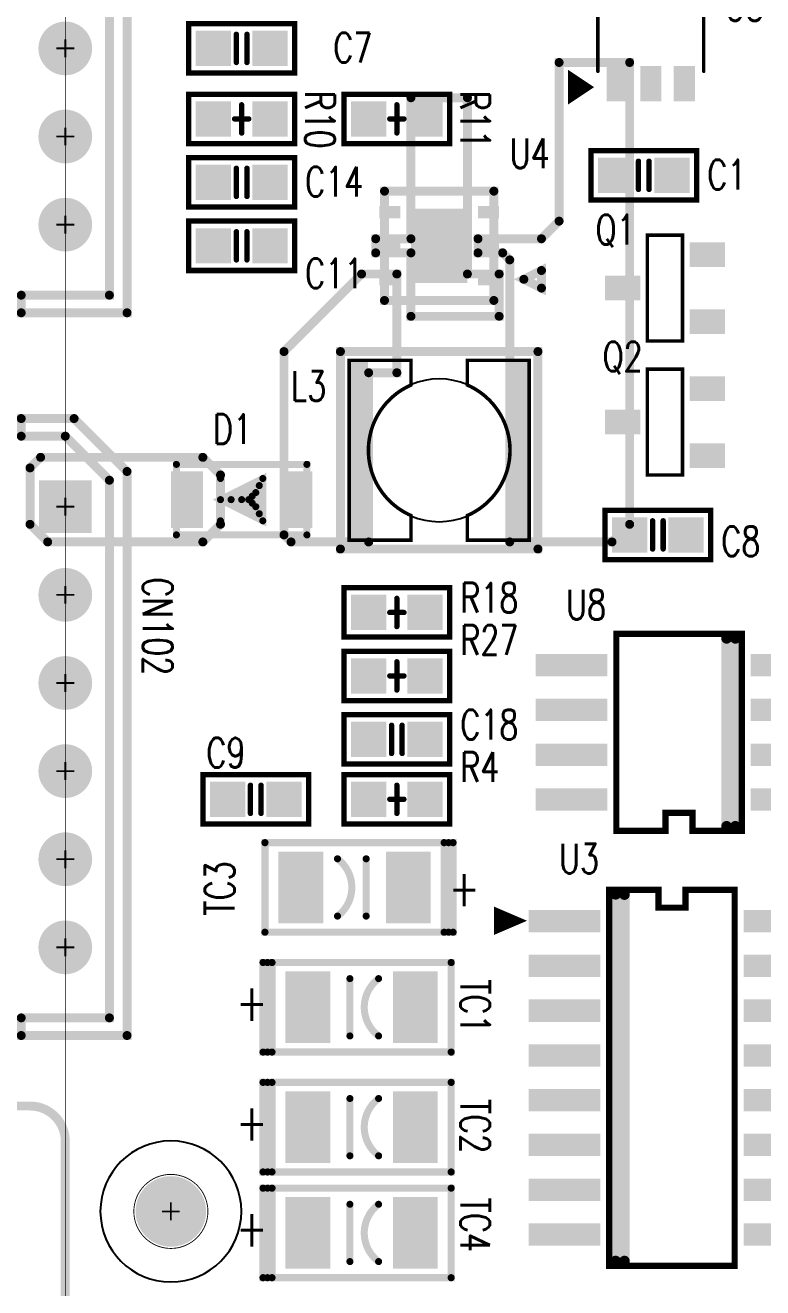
# Model space of a CAD drawing. Extents: x -25.8 to 46.5, y -8.8 to 83.6.
# Drawn here: x -1.14 to 19.77, y 23.84 to 59.66 of the extents above; entities that cross this region are included whole.
import ezdxf
from ezdxf.enums import TextEntityAlignment as Align

# ---------------------------------------------------------------- set-up
doc = ezdxf.new("R2010")
doc.units = 0
doc.header["$MEASUREMENT"] = 0
for name, pattern in [('KEEPOUT_00001000$0', [2, 1, 1]), ('POUR_01_-1_0_000000', [2, 1, 1]), ('SIG_1', [2, 1, 1]), ('SIG_2', [2, 1, 1]), ('SIG_3', [2, 1, 1]), ('SIG_4', [2, 1, 1]), ('TRMIDX_0', [2, 1, 1]), ('TRMIDX_1', [2, 1, 1])]:
    doc.linetypes.add(name, pattern=pattern)
doc.layers.get('0').update_dxf_attribs({"linetype": 'CONTINUOUS'})
for name, color, linetype in [('2D_LINE_00', 1, 'CONTINUOUS'), ('2D_LINE_27', 2, 'CONTINUOUS'), ('BOARD_OUTLINE_00', 254, 'CONTINUOUS'), ('COPPER_01', 6, 'CONTINUOUS'), ('DRIL_NPLTE_THRU_01', 16, 'CONTINUOUS'), ('DRIL_PLTE_THRU_01', 16, 'CONTINUOUS'), ('DRIL_SYMBOL', 254, 'CONTINUOUS'), ('KEEPOUT_00', 4, 'CONTINUOUS'), ('KEEPOUT_01', 4, 'CONTINUOUS'), ('PADS_INNER', 1, 'CONTINUOUS'), ('PADS_TOP', 1, 'CONTINUOUS'), ('PART_NAME_01', 254, 'CONTINUOUS'), ('PART_TOP_2DLINE_00', 254, 'CONTINUOUS'), ('PART_TOP_2DLINE_01', 254, 'CONTINUOUS'), ('PART_TOP_COPPER_01', 254, 'CONTINUOUS'), ('PART_TOP_TEXT_26', 254, 'CONTINUOUS'), ('POUR_HEADER_01', 6, 'CONTINUOUS')]:
    doc.layers.add(name, color=color, linetype=linetype)
doc.styles.add('W0$12', font='simplex', dxfattribs={"width": 0.75})
doc.styles.add('W0$1524', font='simplex', dxfattribs={"width": 0.75})

# ---------------------------------------------------------------- blocks, each defined once
blk = doc.blocks.new('BOARD_5')
at = {"layer": 'BOARD_OUTLINE_00', "const_width": 0.254}
blk.add_lwpolyline([(0, -1, 0.414214), (-1, 0), (-45, 0, 0.414214), (-46, -1), (-46, -9, -0.414214), (-47, -10), (-50, -10, 0.414214), (-51, -11), (-51, -48, 0.414214), (-50, -49), (-47, -49, -0.414214), (-46, -50), (-46, -77, 0.414214), (-45, -78), (-35, -78, 0.414214), (-34, -77), (-34, -59.5, -0.414214), (-29.5, -55), (-1, -55, 0.414214), (0, -54)], format="xyb", close=True, dxfattribs=at)
blk = doc.blocks.new('DRAWING_4')
at = {"layer": '2D_LINE_00', "const_width": 0.0254}
blk.add_lwpolyline([(-1.05, 0, 1), (1.05, 0, 1)], format="xyb", close=True, dxfattribs=at)
blk = doc.blocks.new('DRAWING_6')
at = {"layer": '2D_LINE_27', "const_width": 0.0254}
blk.add_lwpolyline([(-46, 55), (-46, -23)], dxfattribs=at)
blk = doc.blocks.new('SMOOTH_0$254')
at = {"const_width": 0.127}
blk.add_lwpolyline([(-0.0635, 0, 1), (0.0635, 0, 1)], format="xyb", close=True, dxfattribs=at)
blk = doc.blocks.new('COPPER_12')
at = {"layer": 'COPPER_01', "const_width": 0.254}
blk.add_lwpolyline([(-0.2, -0.2), (-0.4, 0), (-1.1, 0), (-1.1, 0.4), (0.7, 0.4), (1.2, 0.9), (1.2, 5.4), (3.2, 5.4), (3.2, -7.7), (2.7, -8.2), (-0.2, -8.2)], close=True, dxfattribs=at)
at = {"layer": 'COPPER_01'}
for p in [(1.2, 5.4), (3.2, 5.4), (1.2, 0.9), (-1.1, 0.4), (0.7, 0.4), (-1.1, 0), (-0.4, 0), (-0.2, -0.2), (3.2, -7.7), (-0.2, -8.2), (2.7, -8.2)]:
    blk.add_blockref('SMOOTH_0$254', p, dxfattribs=at)
blk = doc.blocks.new('COPPER_13')
at = {"layer": 'COPPER_01', "const_width": 0.254}
blk.add_lwpolyline([(0.1, 0), (-2.4, 0), (-2.4, 1.8), (-3.4, 1.8), (-3.4, 2.2), (-2.4, 2.2), (-2.4, 6.2), (-0.8, 6.2), (-0.8, 1.2), (0.1, 1.2)], close=True, dxfattribs=at)
at = {"layer": 'COPPER_01'}
for p in [(-2.4, 6.2), (-0.8, 6.2), (-3.4, 2.2), (-2.4, 2.2), (-3.4, 1.8), (-2.4, 1.8), (-0.8, 1.2), (0.1, 1.2), (-2.4, 0), (0.1, 0)]:
    blk.add_blockref('SMOOTH_0$254', p, dxfattribs=at)
blk = doc.blocks.new('COPPER_14')
at = {"layer": 'COPPER_01', "const_width": 0.254}
blk.add_lwpolyline([(-0.4, -2.2), (-1.4, -2.2), (-3.6, -4.4), (-3.6, -9.6), (-3.4, -9.8), (-1.2, -9.8), (-1.2, -5), (-0.4, -5)], close=True, dxfattribs=at)
at = {"layer": 'COPPER_01'}
for p in [(-1.4, -2.2), (-0.4, -2.2), (-3.6, -4.4), (-1.2, -5), (-0.4, -5), (-3.6, -9.6), (-3.4, -9.8), (-1.2, -9.8)]:
    blk.add_blockref('SMOOTH_0$254', p, dxfattribs=at)
blk = doc.blocks.new('COPPER_15')
at = {"layer": 'COPPER_01', "const_width": 0.254}
blk.add_lwpolyline([(-0.1, 0), (0.4, 0.5), (0.4, 1.9), (-0.1, 2.4), (-4.7, 2.4), (-5, 2.1), (-5, 0.5), (-4.5, 0)], close=True, dxfattribs=at)
at = {"layer": 'COPPER_01'}
for p in [(-4.7, 2.4), (-0.1, 2.4), (-5, 2.1), (0.4, 1.9), (-5, 0.5), (0.4, 0.5), (-4.5, 0), (-0.1, 0)]:
    blk.add_blockref('SMOOTH_0$254', p, dxfattribs=at)
blk = doc.blocks.new('POUR_HEADER_3')
at = {"layer": 'POUR_HEADER_01', "linetype": 'POUR_01_-1_0_000000', "const_width": 0.254}
blk.add_lwpolyline([(0, -1, 0.414214), (-1, 0), (-45, 0, 0.414214), (-46, -1), (-46, -9, -0.414214), (-47, -10), (-50, -10, 0.414214), (-51, -11), (-51, -48, 0.414214), (-50, -49), (-47, -49, -0.414214), (-46, -50), (-46, -77, 0.414214), (-45, -78), (-35, -78, 0.414214), (-34, -77), (-34, -59.5, -0.414214), (-29.5, -55), (-1, -55, 0.414214), (0, -54)], format="xyb", close=True, dxfattribs=at)
blk = doc.blocks.new('PART_BODY_TOP_22')
at = {"layer": 'PART_TOP_2DLINE_01', "const_width": 0.254}
for points in [[(0.95, 2.4), (1.2, 2.9), (0.7, 2.9)], [(-1.55, -1.55), (1.55, -1.55), (1.55, 1.55), (-1.55, 1.55)]]:
    blk.add_lwpolyline(points, close=True, dxfattribs=at)
at = {"layer": 'PART_TOP_2DLINE_01'}
for p in [(0.7, 2.9), (1.2, 2.9), (0.95, 2.4), (-1.55, 1.55), (1.55, 1.55), (-1.55, -1.55), (1.55, -1.55)]:
    blk.add_blockref('SMOOTH_0$254', p, dxfattribs=at)
blk = doc.blocks.new('DRIL_HOLE_0')
blk.add_lwpolyline([(0, 0, 1), (0, 0, 1)], format="xyb", close=True)
blk = doc.blocks.new('PAD_0')
blk.add_lwpolyline([(0, 0, 1), (0, 0, 1)], format="xyb", close=True)
blk = doc.blocks.new('PAD_4')
at = {"const_width": 0.35}
blk.add_lwpolyline([(-0.3, 0), (0.3, 0)], dxfattribs=at)
blk = doc.blocks.new('STK_TOP_9')
at = {"layer": 'DRIL_PLTE_THRU_01'}
blk.add_blockref('DRIL_HOLE_0', (0, 0), dxfattribs=at)
at = {"layer": 'PADS_INNER'}
blk.add_blockref('PAD_0', (0, 0), dxfattribs=at)
at = {"layer": 'PADS_TOP', "rotation": 90}
blk.add_blockref('PAD_4', (0, 0), dxfattribs=at)
blk = doc.blocks.new('PAD_5')
at = {"const_width": 1.6}
blk.add_lwpolyline([(-1.05, 0), (1.05, 0)], dxfattribs=at)
blk = doc.blocks.new('STK_TOP_10')
at = {"layer": 'DRIL_PLTE_THRU_01'}
blk.add_blockref('DRIL_HOLE_0', (0, 0), dxfattribs=at)
at = {"layer": 'PADS_INNER'}
blk.add_blockref('PAD_0', (0, 0), dxfattribs=at)
at = {"layer": 'PADS_TOP'}
blk.add_blockref('PAD_5', (0, 0), dxfattribs=at)
blk = doc.blocks.new('SYM_TOP_7')
for name, p in [('PART_BODY_TOP_22', (0, 0)), ('STK_TOP_9', (-0.95, 1.4)), ('STK_TOP_9', (0, 1.4)), ('STK_TOP_9', (0.95, 1.4)), ('STK_TOP_10', (0, 0)), ('STK_TOP_9', (-0.95, -1.4)), ('STK_TOP_9', (0, -1.4)), ('STK_TOP_9', (0.95, -1.4))]:
    blk.add_blockref(name, p)
blk = doc.blocks.new('PART_TOP_7')
blk.add_blockref('SYM_TOP_7', (0, 0))
at = {"layer": 'PART_NAME_01', "style": 'W0$12', "width": 0.75}
blk.add_text('U4', height=0.84, rotation=90, dxfattribs=at).set_placement((-2.2, 2))
blk = doc.blocks.new('SMOOTH_0$1')
at = {"const_width": 0.05}
blk.add_lwpolyline([(-0.025, 0, 1), (0.025, 0, 1)], format="xyb", close=True, dxfattribs=at)
blk = doc.blocks.new('PART_BODY_TOP_23')
at = {"layer": 'PART_TOP_2DLINE_00', "const_width": 0.1}
for points in [[(-1.5, 0.85), (-1.5, -0.85)], [(-0.5, 0.875), (0.5, 0.875)], [(1.5, 0.85), (1.5, -0.85)], [(-2.3, -1), (-2.15, -1)], [(-2.3, -1.1), (-2, -1.1)], [(-2.3, -1.2), (-1.85, -1.2)], [(-2.3, -1.3), (-1.7, -1.3)], [(-2.3, -1.4), (-1.85, -1.4)], [(-2.3, -1.5), (-2, -1.5)], [(-2.3, -1.6), (-2.15, -1.6)]]:
    blk.add_lwpolyline(points, dxfattribs=at)
blk.add_lwpolyline([(-2.3, -0.9), (-1.7, -1.3), (-2.3, -1.7)], close=True, dxfattribs=at)
at = {"layer": 'PART_TOP_2DLINE_00'}
for p in [(-1.5, 0.85), (-0.5, 0.875), (0.5, 0.875), (1.5, 0.85), (-2.3, -0.9), (-2.3, -1), (-2.3, -1.1), (-2.15, -1), (-2, -1.1), (-1.5, -0.85), (1.5, -0.85), (-2.3, -1.2), (-2.3, -1.3), (-2.3, -1.4), (-1.85, -1.2), (-1.85, -1.4), (-1.7, -1.3), (-1.7, -1.3), (-2.3, -1.5), (-2.3, -1.6), (-2.3, -1.7), (-2.15, -1.6), (-2, -1.5)]:
    blk.add_blockref('SMOOTH_0$1', p, dxfattribs=at)
blk = doc.blocks.new('PAD_6')
at = {"const_width": 0.6}
blk.add_lwpolyline([(-0.5, 0), (0.5, 0)], dxfattribs=at)
blk = doc.blocks.new('STK_TOP_11')
at = {"layer": 'DRIL_NPLTE_THRU_01'}
blk.add_blockref('DRIL_HOLE_0', (0, 0), dxfattribs=at)
at = {"layer": 'PADS_INNER'}
blk.add_blockref('PAD_0', (0, 0), dxfattribs=at)
at = {"layer": 'PADS_TOP', "rotation": 90}
blk.add_blockref('PAD_6', (0, 0), dxfattribs=at)
blk = doc.blocks.new('SYM_TOP_8')
for name, p in [('STK_TOP_11', (-0.95, 1.2)), ('STK_TOP_11', (0.95, 1.2)), ('PART_BODY_TOP_23', (0, 0)), ('STK_TOP_11', (-0.95, -1.2)), ('STK_TOP_11', (0, -1.2)), ('STK_TOP_11', (0.95, -1.2))]:
    blk.add_blockref(name, p)
blk = doc.blocks.new('PART_TOP_8')
blk.add_blockref('SYM_TOP_8', (0, 0))
at = {"layer": 'PART_NAME_01', "style": 'W0$12', "width": 0.75}
blk.add_text('U5', height=0.84, dxfattribs=at).set_placement((2.66, 1), align=Align.MIDDLE_CENTER)
blk = doc.blocks.new('PART_BODY_TOP_26')
at = {"layer": 'KEEPOUT_01', "linetype": 'KEEPOUT_00001000$0'}
blk.add_lwpolyline([(-2.025, 0, 1), (2.025, 0, 1)], format="xyb", close=True, dxfattribs=at)
at = {"layer": 'PART_TOP_2DLINE_01', "const_width": 0.254}
blk.add_lwpolyline([(-2.8, 2.8), (2.8, 2.8), (2.8, -2.8), (-2.8, -2.8)], close=True, dxfattribs=at)
at = {"layer": 'PART_TOP_COPPER_01', "linetype": 'TRMIDX_0', "const_width": 0.1}
blk.add_lwpolyline([(-2.55, 2.55), (-0.8, 2.55), (-0.8, 1.85), (-0.864, 1.82), (-0.927, 1.788), (-0.989, 1.754), (-1.05, 1.718), (-1.11, 1.68), (-1.168, 1.639), (-1.225, 1.597), (-1.28, 1.552), (-1.333, 1.506), (-1.385, 1.458), (-1.435, 1.408), (-1.484, 1.357), (-1.53, 1.303), (-1.575, 1.248), (-1.618, 1.192), (-1.658, 1.134), (-1.697, 1.075), (-1.734, 1.014), (-1.768, 0.952), (-1.8, 0.889), (-1.83, 0.825), (-1.858, 0.76), (-1.884, 0.694), (-1.907, 0.627), (-1.927, 0.559), (-1.946, 0.491), (-1.962, 0.422), (-1.975, 0.353), (-1.986, 0.283), (-1.995, 0.212), (-2.001, 0.142), (-2.005, 0.071), (-2.006, 0.001), (-2.005, -0.07), (-2.001, -0.141), (-1.995, -0.211), (-1.987, -0.282), (-1.976, -0.352), (-1.962, -0.421), (-1.946, -0.49), (-1.928, -0.558), (-1.907, -0.626), (-1.884, -0.693), (-1.858, -0.759), (-1.831, -0.824), (-1.801, -0.888), (-1.769, -0.951), (-1.734, -1.013), (-1.698, -1.074), (-1.659, -1.133), (-1.618, -1.191), (-1.576, -1.247), (-1.531, -1.302), (-1.484, -1.356), (-1.436, -1.407), (-1.386, -1.457), (-1.334, -1.506), (-1.28, -1.552), (-1.225, -1.596), (-1.169, -1.639), (-1.111, -1.679), (-1.051, -1.718), (-0.99, -1.754), (-0.928, -1.788), (-0.865, -1.82), (-0.8, -1.85), (-0.8, -2.55), (-2.55, -2.55)], close=True, dxfattribs=at)
at = {"layer": 'PART_TOP_COPPER_01', "linetype": 'TRMIDX_1', "const_width": 0.1}
blk.add_lwpolyline([(0.8, 2.55), (2.55, 2.55), (2.55, -2.55), (0.8, -2.55), (0.8, -1.85), (0.864, -1.82), (0.928, -1.789), (0.99, -1.754), (1.05, -1.718), (1.11, -1.68), (1.168, -1.64), (1.225, -1.597), (1.28, -1.553), (1.334, -1.507), (1.386, -1.458), (1.436, -1.409), (1.484, -1.357), (1.531, -1.304), (1.576, -1.249), (1.618, -1.192), (1.659, -1.134), (1.698, -1.075), (1.734, -1.014), (1.769, -0.953), (1.801, -0.89), (1.831, -0.826), (1.859, -0.76), (1.885, -0.694), (1.908, -0.627), (1.929, -0.56), (1.947, -0.491), (1.963, -0.422), (1.977, -0.353), (1.988, -0.283), (1.996, -0.213), (2.003, -0.142), (2.006, -0.071), (2.008, -0.001), (2.006, 0.07), (2.003, 0.141), (1.997, 0.211), (1.988, 0.282), (1.977, 0.352), (1.963, 0.421), (1.947, 0.49), (1.929, 0.558), (1.908, 0.626), (1.885, 0.693), (1.86, 0.759), (1.832, 0.824), (1.802, 0.888), (1.77, 0.951), (1.735, 1.013), (1.699, 1.074), (1.66, 1.133), (1.619, 1.191), (1.576, 1.248), (1.532, 1.303), (1.485, 1.356), (1.437, 1.408), (1.387, 1.457), (1.335, 1.506), (1.281, 1.552), (1.226, 1.596), (1.169, 1.639), (1.111, 1.679), (1.052, 1.718), (0.991, 1.754), (0.929, 1.788), (0.866, 1.82), (0.8, 1.85)], close=True, dxfattribs=at)
at = {"layer": 'PART_TOP_2DLINE_01'}
for p in [(-2.8, 2.8), (2.8, 2.8), (-2.8, -2.8), (2.8, -2.8)]:
    blk.add_blockref('SMOOTH_0$254', p, dxfattribs=at)
at = {"layer": 'PART_TOP_COPPER_01'}
for p in [(-2.55, 2.55), (-0.8, 2.55), (0.8, 2.55), (2.55, 2.55), (-0.989, 1.754), (-0.927, 1.788), (-0.864, 1.82), (-0.8, 1.85), (0.8, 1.85), (0.866, 1.82), (0.929, 1.788), (0.991, 1.754), (-1.435, 1.408), (-1.385, 1.458), (-1.333, 1.506), (-1.28, 1.552), (-1.225, 1.597), (-1.168, 1.639), (-1.11, 1.68), (-1.05, 1.718), (1.052, 1.718), (1.111, 1.679), (1.169, 1.639), (1.226, 1.596), (1.281, 1.552), (1.335, 1.506), (1.387, 1.457), (1.437, 1.408), (-1.697, 1.075), (-1.658, 1.134), (-1.618, 1.192), (-1.575, 1.248), (-1.53, 1.303), (-1.484, 1.357), (1.485, 1.356), (1.532, 1.303), (1.576, 1.248), (1.619, 1.191), (1.66, 1.133), (1.699, 1.074), (-1.884, 0.694), (-1.858, 0.76), (-1.83, 0.825), (-1.8, 0.889), (-1.768, 0.952), (-1.734, 1.014), (1.735, 1.013), (1.77, 0.951), (1.802, 0.888), (1.832, 0.824), (1.86, 0.759), (1.885, 0.693), (-1.975, 0.353), (-1.962, 0.422), (-1.946, 0.491), (-1.927, 0.559), (-1.907, 0.627), (1.908, 0.626), (1.929, 0.558), (1.947, 0.49), (1.963, 0.421), (1.977, 0.352), (-2.006, 0.001), (-2.005, 0.071), (-2.001, 0.142), (-1.995, 0.212), (-1.986, 0.283), (1.988, 0.282), (1.997, 0.211), (2.003, 0.141), (2.006, 0.07), (2.008, -0.001), (-2.005, -0.07), (-2.001, -0.141), (-1.995, -0.211), (-1.987, -0.282), (-1.976, -0.352), (1.977, -0.353), (1.988, -0.283), (1.996, -0.213), (2.003, -0.142), (2.006, -0.071), (-1.962, -0.421), (-1.946, -0.49), (-1.928, -0.558), (-1.907, -0.626), (-1.884, -0.693), (-1.858, -0.759), (1.859, -0.76), (1.885, -0.694), (1.908, -0.627), (1.929, -0.56), (1.947, -0.491), (1.963, -0.422), (-1.831, -0.824), (-1.801, -0.888), (-1.769, -0.951), (-1.734, -1.013), (-1.698, -1.074), (1.698, -1.075), (1.734, -1.014), (1.769, -0.953), (1.801, -0.89), (1.831, -0.826), (-1.659, -1.133), (-1.618, -1.191), (-1.576, -1.247), (-1.531, -1.302), (-1.484, -1.356), (-1.436, -1.407), (-1.386, -1.457), (1.386, -1.458), (1.436, -1.409), (1.484, -1.357), (1.531, -1.304), (1.576, -1.249), (1.618, -1.192), (1.659, -1.134), (-1.334, -1.506), (-1.28, -1.552), (-1.225, -1.596), (-1.169, -1.639), (-1.111, -1.679), (-1.051, -1.718), (-0.99, -1.754), (-0.928, -1.788), (-0.865, -1.82), (0.864, -1.82), (0.928, -1.789), (0.99, -1.754), (1.05, -1.718), (1.11, -1.68), (1.168, -1.64), (1.225, -1.597), (1.28, -1.553), (1.334, -1.507), (-0.8, -1.85), (0.8, -1.85), (-2.55, -2.55), (-0.8, -2.55), (0.8, -2.55), (2.55, -2.55)]:
    blk.add_blockref('SMOOTH_0$1', p, dxfattribs=at)
blk = doc.blocks.new('PAD_10')
at = {"const_width": 0.515}
blk.add_lwpolyline([(-2.54, 0), (2.54, 0)], dxfattribs=at)
blk = doc.blocks.new('STK_TOP_15')
at = {"layer": 'DRIL_PLTE_THRU_01'}
blk.add_blockref('DRIL_HOLE_0', (0, 0), dxfattribs=at)
at = {"layer": 'PADS_INNER'}
blk.add_blockref('PAD_0', (0, 0), dxfattribs=at)
at = {"layer": 'PADS_TOP', "rotation": 90}
blk.add_blockref('PAD_10', (0, 0), dxfattribs=at)
blk = doc.blocks.new('SYM_TOP_11')
for name, p in [('PART_BODY_TOP_26', (0, 0)), ('STK_TOP_15', (-2.275, 0)), ('STK_TOP_15', (2.275, 0))]:
    blk.add_blockref(name, p)
blk = doc.blocks.new('PART_TOP_11')
blk.add_blockref('SYM_TOP_11', (0, 0))
at = {"layer": 'PART_NAME_01', "style": 'W0$12', "width": 0.75}
blk.add_text('L3', height=0.84, dxfattribs=at).set_placement((-4.2, 1.4))
blk = doc.blocks.new('PART_BODY_TOP_27')
at = {"layer": 'PART_TOP_2DLINE_00', "const_width": 0.1}
blk.add_lwpolyline([(-1.5, 0.5), (1.5, 0.5), (1.5, -0.5), (-1.5, -0.5)], close=True, dxfattribs=at)
at = {"layer": 'PART_TOP_2DLINE_00'}
for p in [(-1.5, 0.5), (1.5, 0.5), (-1.5, -0.5), (1.5, -0.5)]:
    blk.add_blockref('SMOOTH_0$1', p, dxfattribs=at)
blk = doc.blocks.new('PAD_2')
at = {"const_width": 0.7}
blk.add_lwpolyline([(-0.5, 0), (0.5, 0)], dxfattribs=at)
blk = doc.blocks.new('STK_TOP_7')
at = {"layer": 'DRIL_NPLTE_THRU_01'}
blk.add_blockref('DRIL_HOLE_0', (0, 0), dxfattribs=at)
at = {"layer": 'PADS_INNER'}
blk.add_blockref('PAD_0', (0, 0), dxfattribs=at)
at = {"layer": 'PADS_TOP', "rotation": 90}
blk.add_blockref('PAD_2', (0, 0), dxfattribs=at)
blk = doc.blocks.new('SYM_TOP_12')
for name, p in [('STK_TOP_7', (0, 1.2)), ('PART_BODY_TOP_27', (0, 0)), ('STK_TOP_7', (-0.95, -1.2)), ('STK_TOP_7', (0.95, -1.2))]:
    blk.add_blockref(name, p)
blk = doc.blocks.new('PART_TOP_12')
blk.add_blockref('SYM_TOP_12', (0, 0))
at = {"layer": 'PART_NAME_01', "style": 'W0$12', "width": 0.75}
blk.add_text('Q1', height=0.84, rotation=270, dxfattribs=at).set_placement((1.66, 1.4), align=Align.MIDDLE_CENTER)
blk = doc.blocks.new('PART_TOP_13')
blk.add_blockref('SYM_TOP_12', (0, 0))
at = {"layer": 'PART_NAME_01', "style": 'W0$12', "width": 0.75}
blk.add_text('Q2', height=0.84, rotation=270, dxfattribs=at).set_placement((1.86, 1.2), align=Align.MIDDLE_CENTER)
blk = doc.blocks.new('SMOOTH_0$1778')
at = {"const_width": 0.0889}
blk.add_lwpolyline([(-0.04445, 0, 1), (0.04445, 0, 1)], format="xyb", close=True, dxfattribs=at)
blk = doc.blocks.new('SMOOTH_0$3048')
at = {"const_width": 0.1524}
blk.add_lwpolyline([(-0.0762, 0, 1), (0.0762, 0, 1)], format="xyb", close=True, dxfattribs=at)
blk = doc.blocks.new('SMOOTH_0$1524')
at = {"const_width": 0.0762}
blk.add_lwpolyline([(-0.0381, 0, 1), (0.0381, 0, 1)], format="xyb", close=True, dxfattribs=at)
blk = doc.blocks.new('SMOOTH_0$127')
at = {"const_width": 0.0635}
blk.add_lwpolyline([(-0.03175, 0, 1), (0.03175, 0, 1)], format="xyb", close=True, dxfattribs=at)
blk = doc.blocks.new('PART_BODY_TOP_32')
at = {"layer": 'PART_TOP_2DLINE_00', "const_width": 0.1778}
blk.add_lwpolyline([(-5.334, -1.778), (5.334, -1.778), (5.334, 1.778), (-5.334, 1.778), (-5.334, 0.381), (-4.826, 0.381), (-4.826, -0.381), (-5.334, -0.381)], close=True, dxfattribs=at)
at = {"layer": 'PART_TOP_2DLINE_01'}
for points, const_width in [([(-5.199126, -1.347978), (5.199126, -1.347978)], 0.3048), ([(-5.207, -1.598), (5.199126, -1.598)], 0.3048), ([(-4.1502, -4.9818), (-4.7598, -4.9818), (-4.455, -4.2706), (-4.1502, -4.9818)], 0.127), ([(-4.455, -4.4738), (-4.6328, -4.9056), (-4.2772, -4.9056), (-4.455, -4.4738)], 0.1524), ([(-4.4042, -4.804), (-4.5058, -4.804), (-4.455, -4.7024), (-4.4042, -4.804)], 0.254)]:
    blk.add_lwpolyline(points, dxfattribs=dict(at, const_width=const_width))
at = {"layer": 'PART_TOP_2DLINE_00'}
for p in [(-5.334, 1.778), (5.334, 1.778), (-5.334, 0.381), (-4.826, 0.381), (-5.334, -0.381), (-4.826, -0.381), (-5.334, -1.778), (5.334, -1.778)]:
    blk.add_blockref('SMOOTH_0$1778', p, dxfattribs=at)
at = {"layer": 'PART_TOP_2DLINE_01'}
for name, p in [('SMOOTH_0$3048', (-5.199126, -1.347978)), ('SMOOTH_0$3048', (5.199126, -1.347978)), ('SMOOTH_0$3048', (-5.207, -1.598)), ('SMOOTH_0$3048', (5.199126, -1.598)), ('SMOOTH_0$127', (-4.455, -4.2706)), ('SMOOTH_0$254', (-4.455, -4.7024)), ('SMOOTH_0$1524', (-4.455, -4.4738)), ('SMOOTH_0$1524', (-4.455, -4.4738)), ('SMOOTH_0$127', (-4.7598, -4.9818)), ('SMOOTH_0$1524', (-4.6328, -4.9056)), ('SMOOTH_0$254', (-4.5058, -4.804)), ('SMOOTH_0$254', (-4.4042, -4.804)), ('SMOOTH_0$254', (-4.4042, -4.804)), ('SMOOTH_0$1524', (-4.2772, -4.9056)), ('SMOOTH_0$127', (-4.1502, -4.9818)), ('SMOOTH_0$127', (-4.1502, -4.9818))]:
    blk.add_blockref(name, p, dxfattribs=at)
blk = doc.blocks.new('PAD_14')
at = {"const_width": 0.635}
blk.add_lwpolyline([(-1.016, 0), (1.016, 0)], dxfattribs=at)
blk = doc.blocks.new('STK_TOP_22')
at = {"layer": 'DRIL_PLTE_THRU_01'}
blk.add_blockref('DRIL_HOLE_0', (0, 0), dxfattribs=at)
at = {"layer": 'PADS_INNER'}
blk.add_blockref('PAD_0', (0, 0), dxfattribs=at)
at = {"layer": 'PADS_TOP', "rotation": 90}
blk.add_blockref('PAD_14', (0, 0), dxfattribs=at)
blk = doc.blocks.new('SYM_TOP_17')
for name, p in [('STK_TOP_22', (-4.445, 3.048)), ('STK_TOP_22', (-3.175, 3.048)), ('STK_TOP_22', (-1.905, 3.048)), ('STK_TOP_22', (-0.635, 3.048)), ('STK_TOP_22', (0.635, 3.048)), ('STK_TOP_22', (1.905, 3.048)), ('STK_TOP_22', (3.175, 3.048)), ('STK_TOP_22', (4.445, 3.048)), ('PART_BODY_TOP_32', (0, 0)), ('STK_TOP_22', (-4.445, -3.048)), ('STK_TOP_22', (-3.175, -3.048)), ('STK_TOP_22', (-1.905, -3.048)), ('STK_TOP_22', (-0.635, -3.048)), ('STK_TOP_22', (0.635, -3.048)), ('STK_TOP_22', (1.905, -3.048)), ('STK_TOP_22', (3.175, -3.048)), ('STK_TOP_22', (4.445, -3.048))]:
    blk.add_blockref(name, p)
blk = doc.blocks.new('PART_TOP_20')
blk.add_blockref('SYM_TOP_17', (0, 0))
at = {"layer": 'PART_NAME_01', "style": 'W0$12', "width": 0.75}
blk.add_text('U3', height=0.84, rotation=90, dxfattribs=at).set_placement((-5.8, -3.2))
blk = doc.blocks.new('SMOOTH_0$2032')
at = {"const_width": 0.1016}
blk.add_lwpolyline([(-0.0508, 0, 1), (0.0508, 0, 1)], format="xyb", close=True, dxfattribs=at)
blk = doc.blocks.new('SMOOTH_0$2')
at = {"const_width": 0.1}
blk.add_lwpolyline([(-0.05, 0, 1), (0.05, 0, 1)], format="xyb", close=True, dxfattribs=at)
blk = doc.blocks.new('PART_BODY_TOP_33')
at = {"layer": 'PART_TOP_2DLINE_00'}
for points, const_width in [([(-2.54, 1.27), (-2.794, 1.27), (-2.794, -1.27), (-2.54, -1.27), (-2.54, 1.27)], 0.2032), ([(-2.667, -1.27), (-2.667, 1.27)], 0.2032), ([(-0.3302, -0.8128), (-0.3302, 0.8128)], 0.2)]:
    blk.add_lwpolyline(points, dxfattribs=dict(at, const_width=const_width))
at = {"layer": 'PART_TOP_2DLINE_00', "const_width": 0.2032}
blk.add_lwpolyline([(-2.54, 1.27), (2.54, 1.27), (2.54, -1.27), (-2.54, -1.27)], close=True, dxfattribs=at)
at = {"layer": 'PART_TOP_2DLINE_00', "const_width": 0.2}
blk.add_lwpolyline([(0.4826, -0.8128, -0.5002171), (0.4826, 0.8128)], format="xyb", dxfattribs=at)
at = {"layer": 'PART_TOP_2DLINE_00'}
for name, p in [('SMOOTH_0$2032', (-2.794, 1.27)), ('SMOOTH_0$2032', (-2.667, 1.27)), ('SMOOTH_0$2032', (-2.54, 1.27)), ('SMOOTH_0$2032', (-2.54, 1.27)), ('SMOOTH_0$2032', (-2.54, 1.27)), ('SMOOTH_0$2032', (2.54, 1.27)), ('SMOOTH_0$2', (-0.3302, 0.8128)), ('SMOOTH_0$2', (0.4826, 0.8128)), ('SMOOTH_0$2', (-0.3302, -0.8128)), ('SMOOTH_0$2', (0.4826, -0.8128)), ('SMOOTH_0$2032', (-2.794, -1.27)), ('SMOOTH_0$2032', (-2.667, -1.27)), ('SMOOTH_0$2032', (-2.54, -1.27)), ('SMOOTH_0$2032', (-2.54, -1.27)), ('SMOOTH_0$2032', (2.54, -1.27))]:
    blk.add_blockref(name, p, dxfattribs=at)
at = {"layer": 'PART_TOP_TEXT_26', "style": 'W0$1524', "width": 0.75}
blk.add_text('+', height=1.0668, dxfattribs=at).set_placement((-3.556, -0.381))
blk = doc.blocks.new('PAD_15')
at = {"const_width": 1.27}
blk.add_lwpolyline([(-1.016, 0), (1.016, 0)], dxfattribs=at)
blk = doc.blocks.new('STK_TOP_23')
at = {"layer": 'DRIL_PLTE_THRU_01'}
blk.add_blockref('DRIL_HOLE_0', (0, 0), dxfattribs=at)
at = {"layer": 'PADS_INNER'}
blk.add_blockref('PAD_0', (0, 0), dxfattribs=at)
at = {"layer": 'PADS_TOP', "rotation": 90}
blk.add_blockref('PAD_15', (0, 0), dxfattribs=at)
blk = doc.blocks.new('SYM_TOP_18')
for name, p in [('STK_TOP_23', (-1.524, 0)), ('STK_TOP_23', (1.524, 0)), ('PART_BODY_TOP_33', (0, 0))]:
    blk.add_blockref(name, p)
blk = doc.blocks.new('PART_TOP_21')
blk.add_blockref('SYM_TOP_18', (0, 0))
at = {"layer": 'PART_NAME_01', "style": 'W0$12', "width": 0.75}
blk.add_text('TC1', height=0.84, rotation=270, dxfattribs=at).set_placement((2.8, 0.8))
blk = doc.blocks.new('PART_TOP_22')
blk.add_blockref('SYM_TOP_18', (0, 0))
at = {"layer": 'PART_NAME_01', "style": 'W0$12', "width": 0.75}
blk.add_text('TC2', height=0.84, rotation=270, dxfattribs=at).set_placement((2.8, 0.8))
blk = doc.blocks.new('PART_TOP_23')
blk.add_blockref('SYM_TOP_18', (0, 0))
at = {"layer": 'PART_NAME_01', "style": 'W0$12', "width": 0.75}
blk.add_text('TC3', height=0.84, rotation=270, dxfattribs=at).set_placement((3.4, 0.8))
blk = doc.blocks.new('PART_TOP_24')
blk.add_blockref('SYM_TOP_18', (0, 0))
at = {"layer": 'PART_NAME_01', "style": 'W0$12', "width": 0.75}
blk.add_text('TC4', height=0.84, rotation=270, dxfattribs=at).set_placement((2.8, 1))
blk = doc.blocks.new('PART_BODY_TOP_21')
at = {"layer": 'KEEPOUT_00', "linetype": 'KEEPOUT_00001000$0'}
blk.add_lwpolyline([(-2, 0, 1), (2, 0, 1)], format="xyb", close=True, dxfattribs=at)
blk = doc.blocks.new('DRIL_SYMBOL_2')
at = {"layer": 'DRIL_SYMBOL', "const_width": 0.0508}
for points in [[(-0.254, 0), (0.254, 0)], [(0, -0.254), (0, 0.254)]]:
    blk.add_lwpolyline(points, dxfattribs=at)
blk = doc.blocks.new('DRIL_HOLE_2')
at = {"const_width": 1}
blk.add_lwpolyline([(-0.5, 0, 1), (0.5, 0, 1)], format="xyb", close=True, dxfattribs=at)
blk.add_blockref('DRIL_SYMBOL_2', (0, 0))
blk = doc.blocks.new('PAD_3')
at = {"const_width": 1}
blk.add_lwpolyline([(0, -0.5, 1), (0, 0.5, 1)], format="xyb", close=True, dxfattribs=at)
blk = doc.blocks.new('STK_TOP_8')
at = {"layer": 'DRIL_NPLTE_THRU_01'}
blk.add_blockref('DRIL_HOLE_2', (0, 0), dxfattribs=at)
at = {"layer": 'PADS_INNER'}
blk.add_blockref('PAD_3', (0, 0), dxfattribs=at)
at = {"layer": 'PADS_TOP'}
blk.add_blockref('PAD_3', (0, 0), dxfattribs=at)
blk = doc.blocks.new('SYM_TOP_6')
for name in ['PART_BODY_TOP_21', 'STK_TOP_8']:
    blk.add_blockref(name, (0, 0))
blk = doc.blocks.new('PART_TOP_26')
blk.add_blockref('SYM_TOP_6', (0, 0))
blk = doc.blocks.new('PART_BODY_TOP_25')
at = {"layer": 'PART_TOP_2DLINE_00', "const_width": 0.254}
blk.add_lwpolyline([(-2.5, -3.25), (15, -3.25), (15, 1.75), (-1, 1.75), (-2.5, 0.25)], close=True, dxfattribs=at)
for points in [[(14.5, -1.25), (14.5, 1.25), (-0.75, 1.25), (-2, 0), (-2, -1.25)], [(-2, -1.25), (-2.5, -1.25), (-2.5, -2.25), (-2, -2.25), (-2, -2.75)], [(14.5, -1.25), (15, -1.25), (15, -2.25)], [(-2, -2.75), (14.5, -2.75), (14.5, -2.25)], [(15, -2.25), (14.5, -2.25)]]:
    blk.add_lwpolyline(points, dxfattribs=at)
at = {"layer": 'PART_TOP_2DLINE_00'}
for p in [(-1, 1.75), (15, 1.75), (-0.75, 1.25), (14.5, 1.25), (-2.5, 0.25), (-2, 0), (-2.5, -1.25), (-2, -1.25), (-2, -1.25), (14.5, -1.25), (14.5, -1.25), (15, -1.25), (-2.5, -2.25), (-2, -2.25), (14.5, -2.25), (14.5, -2.25), (15, -2.25), (15, -2.25), (-2, -2.75), (-2, -2.75), (14.5, -2.75), (-2.5, -3.25), (15, -3.25)]:
    blk.add_blockref('SMOOTH_0$254', p, dxfattribs=at)
blk = doc.blocks.new('DRIL_SYMBOL_0$9')
at = {"layer": 'DRIL_SYMBOL', "const_width": 0.0508}
for points in [[(-0.254, 0), (0.254, 0)], [(0, -0.254), (0, 0.254)]]:
    blk.add_lwpolyline(points, dxfattribs=at)
blk = doc.blocks.new('DRIL_HOLE_0$9')
at = {"const_width": 0.45}
blk.add_lwpolyline([(-0.225, 0, 1), (0.225, 0, 1)], format="xyb", close=True, dxfattribs=at)
blk.add_blockref('DRIL_SYMBOL_0$9', (0, 0))
blk = doc.blocks.new('PAD_8')
at = {"const_width": 1.5}
blk.add_lwpolyline([(-0.75, 0), (0.75, 0)], dxfattribs=at)
blk = doc.blocks.new('STK_TOP_14')
at = {"layer": 'DRIL_PLTE_THRU_01'}
blk.add_blockref('DRIL_HOLE_0$9', (0, 0), dxfattribs=at)
at = {"layer": 'PADS_INNER'}
blk.add_blockref('PAD_8', (0, 0), dxfattribs=at)
at = {"layer": 'PADS_TOP'}
blk.add_blockref('PAD_8', (0, 0), dxfattribs=at)
blk = doc.blocks.new('DRIL_SYMBOL_0$889')
at = {"layer": 'DRIL_SYMBOL', "const_width": 0.0508}
for points in [[(-0.254, 0), (0.254, 0)], [(0, -0.254), (0, 0.254)]]:
    blk.add_lwpolyline(points, dxfattribs=at)
blk = doc.blocks.new('DRIL_HOLE_0$889')
at = {"const_width": 0.4445}
blk.add_lwpolyline([(-0.22225, 0, 1), (0.22225, 0, 1)], format="xyb", close=True, dxfattribs=at)
blk.add_blockref('DRIL_SYMBOL_0$889', (0, 0))
blk = doc.blocks.new('PAD_9')
at = {"const_width": 0.762}
blk.add_lwpolyline([(0, -0.381, 1), (0, 0.381, 1)], format="xyb", close=True, dxfattribs=at)
blk = doc.blocks.new('STK_TOP_13')
at = {"layer": 'DRIL_PLTE_THRU_01'}
blk.add_blockref('DRIL_HOLE_0$889', (0, 0), dxfattribs=at)
at = {"layer": 'PADS_INNER'}
blk.add_blockref('PAD_9', (0, 0), dxfattribs=at)
at = {"layer": 'PADS_TOP'}
blk.add_blockref('PAD_9', (0, 0), dxfattribs=at)
blk = doc.blocks.new('SYM_TOP_10')
for name, p in [('PART_BODY_TOP_25', (0, 0)), ('STK_TOP_14', (0, 0)), ('STK_TOP_13', (2.5, 0)), ('STK_TOP_13', (5, 0)), ('STK_TOP_13', (7.5, 0)), ('STK_TOP_13', (10, 0)), ('STK_TOP_13', (12.5, 0))]:
    blk.add_blockref(name, p)
blk = doc.blocks.new('PART_TOP_30')
blk.add_blockref('SYM_TOP_10', (0, 0))
at = {"layer": 'PART_NAME_01', "style": 'W0$12', "width": 0.75}
blk.add_text('CN102', height=0.84, dxfattribs=at).set_placement((2, 2.2))
blk = doc.blocks.new('PART_BODY_TOP_36')
at = {"layer": 'PART_TOP_2DLINE_00', "const_width": 0.152}
blk.add_lwpolyline([(-1.5, 0.7), (1.5, 0.7), (1.5, -0.7), (-1.5, -0.7)], close=True, dxfattribs=at)
for points in [[(0, 0.4), (0, -0.4)], [(-0.2, 0), (0.2, 0)]]:
    blk.add_lwpolyline(points, dxfattribs=at)
at = {"layer": 'PART_TOP_2DLINE_00'}
for p in [(-1.5, 0.7), (1.5, 0.7), (0, 0.4), (-0.2, 0), (0.2, 0), (0, -0.4), (-1.5, -0.7), (1.5, -0.7)]:
    blk.add_blockref('SMOOTH_0$1524', p, dxfattribs=at)
blk = doc.blocks.new('PAD_1')
at = {"const_width": 1}
blk.add_lwpolyline([(-0.5, 0), (0.5, 0)], dxfattribs=at)
blk = doc.blocks.new('STK_TOP_5')
at = {"layer": 'DRIL_PLTE_THRU_01'}
blk.add_blockref('DRIL_HOLE_0', (0, 0), dxfattribs=at)
at = {"layer": 'PADS_INNER'}
blk.add_blockref('PAD_0', (0, 0), dxfattribs=at)
at = {"layer": 'PADS_TOP'}
blk.add_blockref('PAD_1', (0, 0), dxfattribs=at)
blk = doc.blocks.new('SYM_TOP_21')
for name, p in [('PART_BODY_TOP_36', (0, 0)), ('STK_TOP_5', (-0.8, 0)), ('STK_TOP_5', (0.8, 0))]:
    blk.add_blockref(name, p)
blk = doc.blocks.new('PART_TOP_33')
blk.add_blockref('SYM_TOP_21', (0, 0))
at = {"layer": 'PART_NAME_01', "style": 'W0$12', "width": 0.75}
blk.add_text('R10', height=0.84, rotation=90, dxfattribs=at).set_placement((-1.8, -0.8))
blk = doc.blocks.new('PART_TOP_34')
blk.add_blockref('SYM_TOP_21', (0, 0))
at = {"layer": 'PART_NAME_01', "style": 'W0$12', "width": 0.75}
blk.add_text('R11', height=0.84, rotation=90, dxfattribs=at).set_placement((-1.8, -0.8))
blk = doc.blocks.new('PART_TOP_41')
blk.add_blockref('SYM_TOP_21', (0, 0))
at = {"layer": 'PART_NAME_01', "style": 'W0$12', "width": 0.75}
blk.add_text('R18', height=0.84, rotation=180, dxfattribs=at).set_placement((-1.8, 0))
blk = doc.blocks.new('PART_TOP_50')
blk.add_blockref('SYM_TOP_21', (0, 0))
at = {"layer": 'PART_NAME_01', "style": 'W0$12', "width": 0.75}
blk.add_text('R27', height=0.84, rotation=180, dxfattribs=at).set_placement((-1.8, -0.6))
blk = doc.blocks.new('PART_TOP_68')
blk.add_blockref('SYM_TOP_21', (0, 0))
at = {"layer": 'PART_NAME_01', "style": 'W0$12', "width": 0.75}
blk.add_text('R4', height=0.84, dxfattribs=at).set_placement((1.8, 0.5))
blk = doc.blocks.new('PART_BODY_TOP_37')
at = {"layer": 'PART_TOP_2DLINE_00', "const_width": 0.152}
blk.add_lwpolyline([(-1.5, 0.7), (1.5, 0.7), (1.5, -0.7), (-1.5, -0.7)], close=True, dxfattribs=at)
for points in [[(-0.15, 0.4), (-0.15, -0.4)], [(0.15, 0.4), (0.15, -0.4)]]:
    blk.add_lwpolyline(points, dxfattribs=at)
at = {"layer": 'PART_TOP_2DLINE_00'}
for p in [(-1.5, 0.7), (1.5, 0.7), (-0.15, 0.4), (0.15, 0.4), (-0.15, -0.4), (0.15, -0.4), (-1.5, -0.7), (1.5, -0.7)]:
    blk.add_blockref('SMOOTH_0$1524', p, dxfattribs=at)
blk = doc.blocks.new('SYM_TOP_22')
for name, p in [('PART_BODY_TOP_37', (0, 0)), ('STK_TOP_5', (-0.8, 0)), ('STK_TOP_5', (0.8, 0))]:
    blk.add_blockref(name, p)
blk = doc.blocks.new('PART_TOP_79')
blk.add_blockref('SYM_TOP_22', (0, 0))
at = {"layer": 'PART_NAME_01', "style": 'W0$12', "width": 0.75}
blk.add_text('C1', height=0.84, dxfattribs=at).set_placement((1.8, -0.4))
blk = doc.blocks.new('PART_TOP_81')
blk.add_blockref('SYM_TOP_22', (0, 0))
at = {"layer": 'PART_NAME_01', "style": 'W0$12', "width": 0.75}
blk.add_text('C11', height=0.84, dxfattribs=at).set_placement((1.8, -1.2))
blk = doc.blocks.new('PART_TOP_82')
blk.add_blockref('SYM_TOP_22', (0, 0))
at = {"layer": 'PART_NAME_01', "style": 'W0$12', "width": 0.75}
blk.add_text('C14', height=0.84, dxfattribs=at).set_placement((1.8, -0.4))
blk = doc.blocks.new('PART_TOP_89')
blk.add_blockref('SYM_TOP_22', (0, 0))
at = {"layer": 'PART_NAME_01', "style": 'W0$12', "width": 0.75}
blk.add_text('C7', height=0.84, rotation=180, dxfattribs=at).set_placement((-2.6, 0.4))
blk = doc.blocks.new('PART_TOP_90')
blk.add_blockref('SYM_TOP_22', (0, 0))
at = {"layer": 'PART_NAME_01', "style": 'W0$12', "width": 0.75}
blk.add_text('C8', height=0.84, dxfattribs=at).set_placement((1.8, -0.6))
blk = doc.blocks.new('PART_TOP_91')
blk.add_blockref('SYM_TOP_22', (0, 0))
at = {"layer": 'PART_NAME_01', "style": 'W0$12', "width": 0.75}
blk.add_text('C9', height=0.84, rotation=180, dxfattribs=at).set_placement((1.4, -0.9))
blk = doc.blocks.new('PART_BODY_TOP_38')
at = {"layer": 'PART_TOP_2DLINE_00', "const_width": 0.254}
blk.add_lwpolyline([(-7.5, -3.25), (7.5, -3.25), (7.5, 1.75), (-6, 1.75), (-7.5, 0.25)], close=True, dxfattribs=at)
for points in [[(7, -1.25), (7, 1.25), (-5.75, 1.25), (-7, 0), (-7, -1.25)], [(-7, -1.25), (-7.5, -1.25), (-7.5, -2.25), (-7, -2.25), (-7, -2.75)], [(7, -1.25), (7.5, -1.25), (7.5, -2.25)], [(-7, -2.75), (7, -2.75), (7, -2.25)], [(7.5, -2.25), (7, -2.25)]]:
    blk.add_lwpolyline(points, dxfattribs=at)
at = {"layer": 'PART_TOP_2DLINE_00'}
for p in [(-6, 1.75), (7.5, 1.75), (-5.75, 1.25), (7, 1.25), (-7.5, 0.25), (-7, 0), (-7.5, -1.25), (-7, -1.25), (-7, -1.25), (7, -1.25), (7, -1.25), (7.5, -1.25), (-7.5, -2.25), (-7, -2.25), (7, -2.25), (7, -2.25), (7.5, -2.25), (7.5, -2.25), (-7, -2.75), (-7, -2.75), (7, -2.75), (-7.5, -3.25), (7.5, -3.25)]:
    blk.add_blockref('SMOOTH_0$254', p, dxfattribs=at)
blk = doc.blocks.new('SYM_TOP_23')
for name, p in [('PART_BODY_TOP_38', (0, 0)), ('STK_TOP_14', (-5, 0)), ('STK_TOP_13', (-2.5, 0)), ('STK_TOP_13', (0, 0)), ('STK_TOP_13', (2.5, 0)), ('STK_TOP_13', (5, 0))]:
    blk.add_blockref(name, p)
blk = doc.blocks.new('PART_TOP_94')
blk.add_blockref('SYM_TOP_23', (0, 0))
at = {"layer": 'PART_NAME_01', "style": 'W0$12', "width": 0.75}
blk.add_text('CN103', height=0.84, dxfattribs=at).set_placement((-6.2, 2.3))
blk = doc.blocks.new('PART_BODY_TOP_39')
at = {"layer": 'PART_TOP_2DLINE_00', "const_width": 0.1778}
blk.add_lwpolyline([(-2.794, -1.778), (2.794, -1.778), (2.794, 1.778), (-2.794, 1.778), (-2.794, 0.381), (-2.286, 0.381), (-2.286, -0.381), (-2.794, -0.381)], close=True, dxfattribs=at)
at = {"layer": 'PART_TOP_2DLINE_01'}
for points, const_width in [([(-2.667, -1.347978), (2.667, -1.347978)], 0.3048), ([(-2.667, -1.597914), (2.667, -1.597914)], 0.3048), ([(-1.6102, -4.9818), (-2.2198, -4.9818), (-1.915, -4.2706), (-1.6102, -4.9818)], 0.127), ([(-1.915, -4.4738), (-2.0928, -4.9056), (-1.7372, -4.9056), (-1.915, -4.4738)], 0.1524), ([(-1.8642, -4.804), (-1.9658, -4.804), (-1.915, -4.7024), (-1.8642, -4.804)], 0.254)]:
    blk.add_lwpolyline(points, dxfattribs=dict(at, const_width=const_width))
at = {"layer": 'PART_TOP_2DLINE_00'}
for p in [(-2.794, 1.778), (2.794, 1.778), (-2.794, 0.381), (-2.286, 0.381), (-2.794, -0.381), (-2.286, -0.381), (-2.794, -1.778), (2.794, -1.778)]:
    blk.add_blockref('SMOOTH_0$1778', p, dxfattribs=at)
at = {"layer": 'PART_TOP_2DLINE_01'}
for name, p in [('SMOOTH_0$3048', (-2.667, -1.347978)), ('SMOOTH_0$3048', (2.667, -1.347978)), ('SMOOTH_0$3048', (-2.667, -1.597914)), ('SMOOTH_0$3048', (2.667, -1.597914)), ('SMOOTH_0$127', (-1.915, -4.2706)), ('SMOOTH_0$254', (-1.915, -4.7024)), ('SMOOTH_0$1524', (-1.915, -4.4738)), ('SMOOTH_0$1524', (-1.915, -4.4738)), ('SMOOTH_0$127', (-2.2198, -4.9818)), ('SMOOTH_0$1524', (-2.0928, -4.9056)), ('SMOOTH_0$254', (-1.9658, -4.804)), ('SMOOTH_0$254', (-1.8642, -4.804)), ('SMOOTH_0$254', (-1.8642, -4.804)), ('SMOOTH_0$1524', (-1.7372, -4.9056)), ('SMOOTH_0$127', (-1.6102, -4.9818)), ('SMOOTH_0$127', (-1.6102, -4.9818))]:
    blk.add_blockref(name, p, dxfattribs=at)
blk = doc.blocks.new('SYM_TOP_24')
for name, p in [('STK_TOP_22', (-1.905, 3.048)), ('STK_TOP_22', (-0.635, 3.048)), ('STK_TOP_22', (0.635, 3.048)), ('STK_TOP_22', (1.905, 3.048)), ('PART_BODY_TOP_39', (0, 0)), ('STK_TOP_22', (-1.905, -3.048)), ('STK_TOP_22', (-0.635, -3.048)), ('STK_TOP_22', (0.635, -3.048)), ('STK_TOP_22', (1.905, -3.048))]:
    blk.add_blockref(name, p)
blk = doc.blocks.new('PART_TOP_96')
blk.add_blockref('SYM_TOP_24', (0, 0))
at = {"layer": 'PART_NAME_01', "style": 'W0$12', "width": 0.75}
blk.add_text('U8', height=0.84, rotation=270, dxfattribs=at).set_placement((3.2, 3.2))
blk = doc.blocks.new('PART_TOP_103')
blk.add_blockref('SYM_TOP_22', (0, 0))
at = {"layer": 'PART_NAME_01', "style": 'W0$12', "width": 0.75}
blk.add_text('C18', height=0.84, rotation=180, dxfattribs=at).set_placement((-1.8, 0))
blk = doc.blocks.new('PART_BODY_TOP_45')
at = {"layer": 'PART_TOP_2DLINE_00', "const_width": 0.2}
for points in [[(-1.85, -1), (1.85, -1), (1.85, 1), (-1.85, 1)], [(-0.6, 0.6), (-0.6, -0.6), (0.6, 0)], [(-0.5, 0.4), (-0.5, -0.4), (0.3, 0)], [(-0.4, 0.2), (-0.4, -0.2), (0, 0)], [(-0.3, 0.1), (-0.3, -0.1), (-0.2, 0)]]:
    blk.add_lwpolyline(points, close=True, dxfattribs=at)
blk.add_lwpolyline([(0.6, 0.6), (0.6, -0.6)], dxfattribs=at)
at = {"layer": 'PART_TOP_2DLINE_00'}
for p in [(-1.85, 1), (1.85, 1), (-0.6, 0.6), (-0.5, 0.4), (0.6, 0.6), (-0.4, 0.2), (-0.3, 0.1), (-0.3, -0.1), (-0.2, 0), (0, 0), (0.3, 0), (0.6, 0), (-0.5, -0.4), (-0.4, -0.2), (-0.6, -0.6), (0.6, -0.6), (-1.85, -1), (1.85, -1)]:
    blk.add_blockref('SMOOTH_0$2', p, dxfattribs=at)
blk = doc.blocks.new('PAD_22')
at = {"const_width": 0.9}
blk.add_lwpolyline([(-0.8, 0), (0.8, 0)], dxfattribs=at)
blk = doc.blocks.new('STK_TOP_28')
at = {"layer": 'DRIL_PLTE_THRU_01'}
blk.add_blockref('DRIL_HOLE_0', (0, 0), dxfattribs=at)
at = {"layer": 'PADS_INNER'}
blk.add_blockref('PAD_0', (0, 0), dxfattribs=at)
at = {"layer": 'PADS_TOP', "rotation": 90}
blk.add_blockref('PAD_22', (0, 0), dxfattribs=at)
blk = doc.blocks.new('SYM_TOP_30')
for name, p in [('STK_TOP_28', (-1.55, 0)), ('PART_BODY_TOP_45', (0, 0)), ('STK_TOP_28', (1.55, 0))]:
    blk.add_blockref(name, p)
blk = doc.blocks.new('PART_TOP_109')
blk.add_blockref('SYM_TOP_30', (0, 0))
at = {"layer": 'PART_NAME_01', "style": 'W0$12', "width": 0.75}
blk.add_text('D1', height=0.84, rotation=180, dxfattribs=at).set_placement((0.26, -2), align=Align.MIDDLE_CENTER)

msp = doc.modelspace()

# ---------------------------------------------------------------- block references
for name, p in [('BOARD_5', (46, 78)), ('DRAWING_6', (46, 23)), ('PART_TOP_8', (16.6, 59.2)), ('PART_TOP_82', (5, 55.2)), ('PART_TOP_79', (16.4, 55.4)), ('PART_TOP_81', (5, 53.4)), ('PART_TOP_11', (10.6, 47.6)), ('PART_TOP_90', (16.8, 45.2)), ('PART_TOP_68', (9.4, 37.7)), ('PART_TOP_21', (8.4, 31.8)), ('PART_TOP_22', (8.4, 28.4)), ('PART_TOP_26', (2.993, 26.01)), ('DRAWING_4', (2.993, 26.01)), ('PART_TOP_24', (8.4, 25.4))]:
    msp.add_blockref(name, p)
at = {"linetype": 'SIG_2'}
for name, p in [('POUR_HEADER_3', (46, 78)), ('COPPER_13', (12.2, 51.4))]:
    msp.add_blockref(name, p, dxfattribs=at)
for name, p, rotation in [('PART_TOP_94', (0, 59), 270), ('PART_TOP_89', (5, 59), 180), ('PART_TOP_33', (5, 57), 180), ('PART_TOP_34', (9.4, 57), 180), ('PART_TOP_7', (10.6, 53.4), 270), ('PART_TOP_12', (17, 52.2), 90), ('PART_TOP_13', (17, 48.4), 90), ('PART_TOP_30', (0, 46), 270), ('PART_TOP_109', (5, 46.2), 180), ('PART_TOP_41', (9.4, 43), 180), ('PART_TOP_96', (17.4, 39.6), 90), ('PART_TOP_50', (9.4, 41.2), 180), ('PART_TOP_103', (9.4, 39.4), 180), ('PART_TOP_91', (5.4, 37.7), 180), ('PART_TOP_23', (8.2, 35.2), 180), ('PART_TOP_20', (17.2, 29.8), 270)]:
    msp.add_blockref(name, p, dxfattribs=dict(rotation=rotation))
at = {"linetype": 'SIG_1'}
msp.add_blockref('COPPER_12', (12.8, 53.2), dxfattribs=at)
at = {"linetype": 'SIG_3'}
msp.add_blockref('COPPER_14', (9.8, 54.8), dxfattribs=at)
at = {"linetype": 'SIG_4'}
msp.add_blockref('COPPER_15', (4, 45), dxfattribs=at)

doc.saveas('drawing.dxf')
